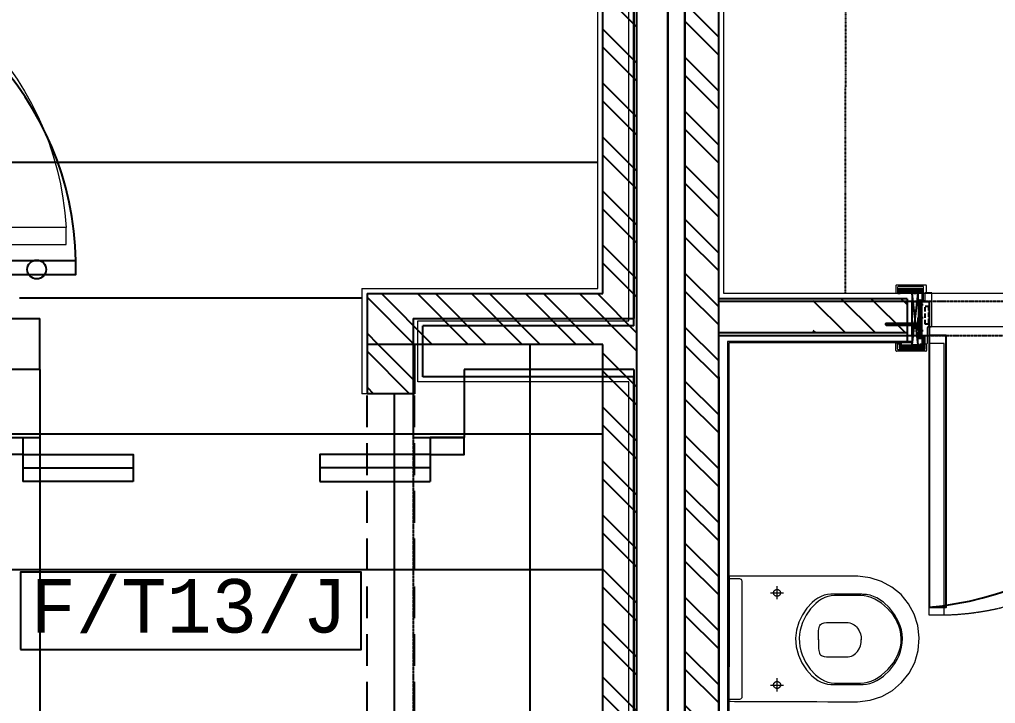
# Model space of a CAD drawing. Header units: millimetres. Extents: x 186805 to 449048, y 2167 to 51540.
# Drawn here: x 411718 to 414593, y 39048 to 41064 of the extents above; entities that cross this region are included whole.
import ezdxf
from ezdxf.enums import TextEntityAlignment as Align

# ---------------------------------------------------------------- set-up
doc = ezdxf.new("R2010")
doc.units = ezdxf.units.MM
for name, pattern in [('BC$0$HIDDEN2', [0.1875, 0.125, -0.0625]), ('BD$0$HIDDEN', [0.375, 0.25, -0.125]), ('DASHDOT2', [0.5, 0.25, -0.125, 0, -0.125]), ('HIDDEN', [0.375, 0.25, -0.125]), ('HIDDEN2', [0.1875, 0.125, -0.0625])]:
    doc.linetypes.add(name, pattern=pattern)
doc.layers.get('0').update_dxf_attribs({"linetype": 'CONTINUOUS'})
for name, color, linetype, lineweight in [('0-60x60-C', 3, 'CONTINUOUS', 13), ('0-AKL-P1 TILES', 8, 'CONTINUOUS', 13), ('0-akl-plasterline', 9, 'CONTINUOUS', 13), ('ARCHITRAVE', 2, 'CONTINUOUS', 13), ('BD$0$0-sanitary', 1, 'CONTINUOUS', 20), ('BD$0$0-tiles', 9, 'CONTINUOUS', 5), ('BD$0$a-door', 8, 'CONTINUOUS', 9), ('BD$0$a-wall', 8, 'CONTINUOUS', 30), ('Cabinet', 2, 'CONTINUOUS', 5), ('Countertop', 3, 'CONTINUOUS', 13), ('LINE .05 P.05', 11, 'CONTINUOUS', 5)]:
    doc.layers.add(name, color=color, linetype=linetype, lineweight=lineweight)
for name, color, linetype in [('0-AKL-P1TILES', 8, 'CONTINUOUS'), ('0-AKL-P2TILES', 8, 'CONTINUOUS'), ('3117.NEW ID XR$0$A-HATCH', 8, 'CONTINUOUS'), ('A-ABOVE DOOR', 1, 'HIDDEN2'), ('a-door', 4, 'CONTINUOUS'), ('A-EQPM_ABOVE', 1, 'DASHDOT2'), ('A-ROOM_ID', 3, 'CONTINUOUS'), ('A-ROOM_NBR', 40, 'CONTINUOUS'), ('a-wall', 140, 'CONTINUOUS'), ('BC-A-ABOV', 8, 'BC$0$HIDDEN2'), ('BC-A-HATCH', 8, 'CONTINUOUS'), ('BC-A-wall', 6, 'CONTINUOUS'), ('BC-dim', 1, 'CONTINUOUS'), ('HATCH', 8, 'CONTINUOUS'), ('STEEL', 8, 'CONTINUOUS'), ('TC-FLOORING', 41, 'CONTINUOUS')]:
    doc.layers.add(name, color=color, linetype=linetype)
doc.styles.add('style1', font='monos.ttf')
pattern_1 = [(315, (-189031.6259813714, 11508.81792728175), (-79.54951288348659, -79.5495128834866), []), (315, (-188978.5929728714, 11508.81792728175), (-79.54951288348659, -79.5495128834866), [])]

# ---------------------------------------------------------------- blocks, each defined once
blk = doc.blocks.new('A$C7C4A1575')
at = {"layer": 'A-ABOVE DOOR', "color": 8}
for p, q in [((37245.10926539707, 11499.99823794325), (37245.10926539707, 13449.99823794313)), ((36145.10926539521, 11699.99823794318), (36145.10926539521, 13249.99823794315)), ((37245.10926539754, 11699.99823794319), (37245.10926539707, 13249.99823794313)), ((34675.10926539917, 11399.99823794348), (33745.10926539917, 11399.99823794337)), ((33745.10926539917, 11299.99823794104), (34675.10926539894, 11299.99823794092))]:
    blk.add_line(p, q, dxfattribs=at)
at = {"layer": 'a-door', "color": 8}
for p, q in [((34625.1092653987, 11299.99823794307), (34625.10926539894, 12199.99823794401)), ((34675.10926539917, 11299.99823794296), (34625.1092653987, 11299.99823794307))]:
    blk.add_line(p, q, dxfattribs=at)
at = {"layer": 'a-door', "color": 8, "lineweight": -3}
for p, q in [((36420.11163929617, 11829.99823794328), (36095.11163929617, 11829.99823794299)), ((36970.56439253013, 11829.99823794318), (37295.56439252966, 11829.99823794306))]:
    blk.add_line(p, q, dxfattribs=at)
at = {"layer": 'a-door', "color": 8}
for points in [[(34625.10926539894, 12199.99823794401), (34575.1092653987, 12199.99823794331), (34575.10926539894, 11399.99823794383), (34625.10926539894, 11399.99823794389)], [(34675.1092653994, 11399.99823794319), (34625.10926539894, 11399.99823794389)]]:
    blk.add_lwpolyline(points, dxfattribs=at)
at = {"layer": 'a-door', "color": 8, "lineweight": -3}
for points in [[(36095.11163929617, 11749.9982379431), (35995.10926539521, 11749.99823794322), (35995.10926539498, 11699.99823794316), (36095.11163929594, 11699.9982379431), (36095.11163929617, 11829.99823794299)], [(36095.11163929617, 11749.9982379431), (36420.11163929617, 11749.99823794339), (36420.11163929617, 11829.99823794328)], [(37295.56439253013, 11749.99823794294), (36970.5643925299, 11749.99823794323), (36970.56439253013, 11829.99823794318)], [(37295.56439253013, 11749.99823794294), (37395.5643925299, 11749.998237943), (37395.56439252966, 11699.99823794318), (37295.5643925299, 11699.998237943), (37295.56439252966, 11829.99823794306)], [(36095.11163929641, 11789.99823794322), (36420.11163929617, 11789.99823794339)], [(37295.56439252966, 11789.99823794306), (36970.5643925299, 11789.99823794323)], [(37995.10926539614, 11219.99823794313), (37139.53143295856, 11219.99823794319), (37139.53143295856, 11179.99823794325), (37995.10926539614, 11179.99823794313), (37995.10926539614, 11269.99823794313)]]:
    blk.add_lwpolyline(points, dxfattribs=at)
at = {"layer": 'a-door', "color": 8}
blk.add_arc((34701.23014231748, 11290.46032814475), 912.7176985627548, 94.78403882477518, 173.1071521719463, dxfattribs=at)
at = {"layer": 'a-door', "color": 8, "lineweight": -3}
blk.add_arc((38048.99649905996, 11195.94153131019), 909.6048015825336, 181.0043155001917, 266.6036679502933, dxfattribs=at)
at = {"layer": 'a-wall', "color": 8}
for p, q in [((35345.10926539777, 9744.511248975148), (35345.10926539777, 14199.99823794185)), ((35395.10926539731, 9723.800570856052), (35395.10926539731, 14199.99823794179)), ((35495.10926539521, 11499.99823794185), (35495.10926539544, 13449.99823794208)), ((35995.10926539544, 11499.99823794274), (35995.10926539544, 11699.99823794318)), ((36145.10926539521, 11699.99823794318), (35995.10926539544, 11699.99823794318)), ((36145.10926539521, 11349.99823794325), (36145.10926539521, 11699.99823794318)), ((37245.10926539754, 11499.99823794313), (37245.10926539754, 11699.99823794319)), ((37395.56439253013, 11699.99823794318), (37245.10926539754, 11699.99823794319)), ((35495.10926539544, 11499.99823794179), (35995.10926539568, 11499.99823794273)), ((37245.10926539707, 11499.99823794325), (37245.10926539731, 11349.99823794313)), ((37245.10926539707, 11499.99823794325), (37995.10926539707, 11499.99823794337)), ((35495.10926539754, 9682.37921461914), (35495.10926539731, 11349.99823794342)), ((36145.10926539521, 11349.99823794325), (35495.10926539777, 11349.99823794325)), ((37995.10926539731, 11349.99823794313), (37245.10926539731, 11349.99823794313))]:
    blk.add_line(p, q, dxfattribs=at)
blk.add_lwpolyline([(35245.10926539731, 14199.99823794319), (35245.10926539731, 11399.99823794337), (34675.10926539917, 11399.99823794313), (34675.10926539917, 11299.99823794337), (35245.10926539754, 11299.99823794325), (35245.10926539707, 9785.932605211827)], dxfattribs=at)
blk = doc.blocks.new('A$C32DD6ECA')
at = {"layer": '0-60x60-C', "color": 16, "xscale": 0.0418312498368323, "yscale": 0.0418312498368323, "zscale": 0.0418312498368323, "rotation": 180}
blk.add_blockref('A$C7C4A1575', (4397.082428284921, 2202.635936537234), dxfattribs=at)
blk = doc.blocks.new('A$C5C977968')
at = {"lineweight": 0}
h = blk.add_hatch(dxfattribs=at)
h.set_pattern_fill('LINE', color=256, scale=25, angle=90, style=0)
h.set_pattern_definition([(270, (-2.320338187797461, -28108.41603056617), (-3.125, -6e-16), [])])
h.paths.add_polyline_path([(1431.464330483403, 10704.24457529848), (1431.464330483403, 10700.24457529848), (1382.344360561285, 10700.24457529848), (1382.344360561285, 10704.24457529848)])
h = blk.add_hatch(dxfattribs=at)
h.set_pattern_fill('LINE', color=256, scale=25, angle=90, style=0)
h.set_pattern_definition([(270, (22.58718487859005, -28108.41603056617), (-3.125, -6e-16), [])])
h.paths.add_polyline_path([(1456.37185354979, 10704.24457529848), (1456.37185354979, 10700.24457529848), (1407.251883627672, 10700.24457529848), (1407.251883627672, 10704.24457529848)])
at = {"layer": 'STEEL'}
h = blk.add_hatch(dxfattribs=at)
h.set_pattern_fill('ANSI37', color=256, scale=20, style=0)
h.set_pattern_definition([(315.0000000008338, (798.6972608742653, 10821.50802539174), (-1.767766952940645, -1.767766952992093), []), (225.0000000008338, (798.6972608742653, 10821.50802539174), (-1.767766952992093, 1.767766952940645), [])])
edge = h.paths.add_edge_path()
edge.add_ellipse((1477.267608828959, 10683.78329475875), major_axis=(1.767766952997325, 1.767766952997325), ratio=0.9999999999649771, start_angle=135.0000000008338, end_angle=315.0000000008338, ccw=False)
edge.add_ellipse((1477.267608828959, 10683.78329475875), major_axis=(1.767766952995862, 1.767766952995862), ratio=0.999999999966632, start_angle=135.0000000008338, end_angle=315.0000000008337)
edge = h.paths.add_edge_path()
edge.add_ellipse((1477.267608828377, 10720.62485499225), major_axis=(1.767766952997325, 1.767766952997325), ratio=0.9999999999649771, start_angle=-44.99999999916628, end_angle=135.0000000008338, ccw=False)
edge.add_line((1479.767608828959, 10683.78329475879), (1479.767608828377, 10720.62485499229))
edge.add_line((1474.767608828959, 10683.78329475872), (1474.767608828377, 10720.62485499222))
at = {"lineweight": 0}
for p, q in [((1421.767799183086, 10794.70412064446), (1421.767799183086, 10807.70412064446)), ((1424.767799183086, 10797.70412064446), (1424.767799183086, 10807.7041206444)), ((1427.767799183086, 10797.70412064446), (1427.767799183086, 10807.7041206444)), ((1430.767799183086, 10797.70412064443), (1430.767799183086, 10807.70412064446)), ((1433.767799183086, 10797.70412064443), (1433.767799183086, 10807.70412064446)), ((1436.767799183086, 10797.70412064443), (1436.767799183086, 10807.70412064443)), ((1439.767799183086, 10797.70412064446), (1439.767799183086, 10807.70412064446)), ((1442.767799183086, 10797.70412064443), (1442.767799183086, 10807.70412064446)), ((1445.767799183086, 10797.70412064443), (1445.767799183086, 10807.70412064443)), ((1448.767799183086, 10797.70412064443), (1448.767799183086, 10807.70412064443)), ((1451.767799183144, 10797.70412064446), (1451.767799183086, 10807.70412064443)), ((1454.767799183086, 10797.70412064446), (1454.767799183086, 10807.70412064443)), ((1457.767799183086, 10797.70412064443), (1457.767799183086, 10807.70412064446)), ((1460.767799183086, 10797.70412064443), (1460.767799183086, 10807.70412064446)), ((1463.767799183086, 10797.70412064443), (1463.767799183086, 10807.7041206444)), ((1466.767799183086, 10797.70412064443), (1466.767799183086, 10807.70412064443)), ((1469.767799183086, 10797.70412064446), (1469.767799183086, 10807.70412064443)), ((1472.767799183086, 10797.70412064446), (1472.767799183086, 10807.70412064446)), ((1475.767799183144, 10797.70412064446), (1475.767799183086, 10807.70412064443)), ((1478.767799183086, 10797.70412064446), (1478.767799183086, 10807.70412064443)), ((1481.767799183086, 10794.70412064446), (1481.767799183086, 10807.70412064446)), ((1378.440904733667, 10702.24457529848), (1384.401205984585, 10704.24457529848)), ((1378.440904733667, 10702.24457529848), (1384.401205984585, 10700.24457529848)), ((1384.401205984585, 10704.24457529848), (1477.027642792615, 10704.24457529848)), ((1384.401205984585, 10700.24457529848), (1477.027642792615, 10700.24457529848)), ((1456.37185354979, 10700.24457529848), (1456.37185354979, 10704.24457529848)), ((1467.804422194197, 10700.24457529848), (1467.804422194197, 10704.24457529848)), ((1421.767799183028, 10644.57890906626), (1421.767799183086, 10631.57890906626)), ((1424.767799183028, 10641.57890906627), (1424.767799183086, 10631.57890906627)), ((1427.767799183028, 10641.5789090663), (1427.767799183086, 10631.57890906632)), ((1430.767799183028, 10641.57890906633), (1430.767799183086, 10631.57890906633)), ((1433.767799183028, 10641.57890906635), (1433.767799183086, 10631.57890906635)), ((1436.767799183028, 10641.57890906638), (1436.767799183086, 10631.57890906638)), ((1439.767799183028, 10641.5789090664), (1439.767799183086, 10631.5789090664)), ((1442.767799183028, 10641.57890906642), (1442.767799183086, 10631.57890906642)), ((1445.767799183028, 10641.57890906646), (1445.767799183086, 10631.57890906646)), ((1448.767799183028, 10641.57890906648), (1448.767799183086, 10631.57890906648)), ((1451.767799183028, 10641.57890906649), (1451.767799183086, 10631.57890906649)), ((1454.767799183028, 10641.57890906652), (1454.767799183086, 10631.57890906652)), ((1457.767799183028, 10641.57890906655), (1457.767799183086, 10631.57890906655)), ((1460.767799183028, 10641.57890906658), (1460.767799183086, 10631.57890906659)), ((1463.767799183028, 10641.57890906659), (1463.767799183086, 10631.57890906661)), ((1466.767799183028, 10641.57890906662), (1466.767799183086, 10631.57890906662)), ((1469.767799183028, 10641.57890906664), (1469.767799183086, 10631.57890906667)), ((1472.767799183028, 10641.57890906667), (1472.767799183086, 10631.57890906668)), ((1475.767799183028, 10641.5789090667), (1475.767799183086, 10631.5789090667)), ((1478.767799183086, 10641.57890906672), (1478.767799183086, 10631.57890906672)), ((1481.76779918297, 10644.57890906675), (1481.767799183086, 10631.57890906675))]:
    blk.add_line(p, q, dxfattribs=at)
for p, q in [((1380.216663898609, 10706.16847211646), (1378.216663898609, 10704.16847211646)), ((1378.216663898609, 10700.16847211646), (1378.216663898609, 10704.16847211646)), ((1378.216663898609, 10700.16847211646), (1380.216663898609, 10698.16847211646)), ((1380.216663898609, 10706.16847211646), (1474.76779918297, 10706.16847211646)), ((1380.216663898609, 10698.16847211646), (1474.76779918297, 10698.16847211646)), ((1474.76779918297, 10696.66847211646), (1474.76779918297, 10707.66847211646)), ((1475.76779918297, 10708.66847211646), (1477.027642792615, 10708.66847211646)), ((1477.027642792615, 10708.66847211646), (1477.027642792615, 10695.66847211646)), ((1477.027642792615, 10698.66847211646), (1477.027642792615, 10705.66847211646)), ((1478.027642792615, 10706.66847211646), (1479.28748640226, 10706.66847211646)), ((1478.027642792615, 10697.66847211646), (1479.28748640226, 10697.66847211646)), ((1479.28748640226, 10706.66847211646), (1479.28748640226, 10697.66847211646)), ((1475.76779918297, 10695.66847211646), (1477.027642792615, 10695.66847211646))]:
    blk.add_line(p, q)
for centre, start, end in [((1475.76779918297, 10707.66847211646), 90, 180), ((1475.76779918297, 10696.66847211646), 180, 270), ((1478.027642792615, 10705.66847211646), 90, 180), ((1478.027642792615, 10698.66847211646), 180, 270)]:
    blk.add_arc(centre, 1, start, end)
at = {"layer": '0-akl-plasterline'}
for p, q in [((621.7677991832024, 10712.20169836216), (621.7677991833189, 12371.03392512264)), ((901.7677991832024, 10792.20407487402), (901.7677991832606, 12255.0541276575)), ((1456.767799183144, 10792.2040748755), (901.7677991832024, 10792.20407487402)), ((1456.767799183144, 10792.2040748755), (1456.767799183203, 10647.20407487406)), ((4.46336343884e-05, 10532.20169836257), (4.46336343884e-05, 10712.20169836217)), ((4.46336343884e-05, 10712.20169836217), (621.7677991832024, 10712.20169836216)), ((621.767799183086, 10532.20169836258), (4.46336343884e-05, 10532.20169836257)), ((621.767799183086, 8612.201698362041), (621.767799183086, 10532.20169836258))]:
    blk.add_line(p, q, dxfattribs=at)
at = {"layer": '3117.NEW ID XR$0$A-HATCH'}
for p, q in [((1164.267799183203, 10772.10850796328), (1259.172232272395, 10677.20407487407)), ((1247.560579920071, 10777.20407487471), (1347.560579920712, 10677.20407487406)), ((1335.948927568388, 10777.20407487471), (1435.948927569029, 10677.20407487406)), ((1424.337275216705, 10777.20407487471), (1441.767799183144, 10759.77355090829)), ((1164.267799183203, 10683.72016031493), (1170.783884624078, 10677.20407487407))]:
    blk.add_line(p, q, dxfattribs=at)
at = {"layer": 'A-EQPM_ABOVE'}
blk.add_line((1259.772893087997, 10792.20407487497), (1261.767799183319, 12101.93175448245), dxfattribs=at)
at = {"layer": 'a-wall'}
for p, q in [((636.7677991832024, 10697.20169836216), (636.7677991832024, 12364.82072168705)), ((636.7677991832024, 10697.20169836216), (636.7677991832024, 12364.82072168705)), ((736.7677991832024, 7847.201698361256), (736.7677991832024, 12323.39936544985)), ((786.767799183086, 7847.478935210849), (786.7677991833189, 12302.68868733104)), ((786.767799183086, 7847.478935210849), (786.7677991833189, 12302.68868733104)), ((886.7677991832024, 10777.20407487406), (886.7677991833189, 12261.26733109375)), ((1441.767799183144, 10777.20407487544), (886.7677991832024, 10777.20407487397)), ((1441.767799183144, 10777.20407487544), (1441.767799183144, 10651.20407487427)), ((15.00004463363439, 10547.20169836257), (15.00004463363439, 10697.20169836217)), ((636.7677991832024, 10697.20169836216), (15.00004463363439, 10697.20169836217)), ((886.7677991829696, 7847.201698362449), (886.7677991832024, 10677.20407487397)), ((886.7677991832024, 10677.20407487397), (1441.767799183319, 10677.20407487414)), ((887.37535598065, 10677.20407487385), (1441.767799183144, 10677.20407487405)), ((636.7677991832024, 10547.20169836257), (15.00004463363439, 10547.20169836257)), ((636.767799183086, 8597.201698362041), (636.7677991832024, 10547.20169836257))]:
    blk.add_line(p, q, dxfattribs=at)
at = {"layer": 'ARCHITRAVE'}
for p, q in [((1489.767799183086, 10812.70412064446), (1415.767799183086, 10812.70412064443)), ((1489.767799183144, 10794.70412064443), (1489.767799183086, 10812.70412064446)), ((1413.767799183086, 10810.70412064443), (1413.767799183144, 10794.70412064443)), ((1413.767799183144, 10794.70412064443), (1423.767799183086, 10794.70412064446)), ((1418.767799183086, 10794.70412064446), (1418.767799183086, 10807.70412064446)), ((1418.767799183086, 10807.70412064446), (1484.767799183086, 10807.70412064446)), ((1423.767799183086, 10794.70412064446), (1423.767799183086, 10797.70412064443)), ((1423.767799183086, 10797.70412064443), (1479.767799183086, 10797.70412064443)), ((2377.767799182504, 10792.20407490382), (1456.767799183144, 10792.20407490702)), ((1479.767799183086, 10797.70412064443), (1479.767799183086, 10794.70412064446)), ((1479.767799183086, 10794.70412064446), (1489.767799183144, 10794.70412064443)), ((1484.767799183086, 10807.70412064446), (1484.767799183086, 10794.70412064446)), ((1484.767799183086, 10794.70412064446), (1484.767799183086, 10807.70412064443)), ((1489.767799183144, 10794.70412064453), (1484.767799183144, 10794.7041206445)), ((1484.767799183144, 10794.7041206445), (1484.767799183435, 10761.70409493933)), ((1489.767799183319, 10770.70412064453), (1489.767799183144, 10794.70412064453)), ((1512.767799183144, 10794.70412064473), (1493.767799183144, 10794.70412064457)), ((1493.767799183144, 10794.70412064457), (1493.767799183319, 10770.70412064456)), ((1514.767799183959, 10696.70404104374), (1514.767799183144, 10792.70412064475)), ((1474.767799183086, 10774.20407487547), (1484.767799183086, 10774.20407487544)), ((1484.767799182853, 10660.09501443588), (1484.767799183086, 10774.20407487544)), ((1484.767799183435, 10761.7041206445), (1487.267799183435, 10761.70412064451)), ((1487.267799183435, 10756.70412064453), (1484.767799183435, 10756.7041206445)), ((1484.767799183435, 10756.7041206445), (1484.767799183726, 10723.70412064449)), ((1487.267799183435, 10761.70412064451), (1487.267799183435, 10756.70412064453)), ((1493.767799183319, 10770.70412064456), (1489.767799183319, 10770.70412064453)), ((1484.767799183726, 10723.70412064449), (1487.267799183726, 10723.70412064451)), ((1487.267799183785, 10718.70412064453), (1484.767799183785, 10718.7041206445)), ((1484.767799183785, 10718.7041206445), (1484.767799184017, 10685.70412064449)), ((1487.267799183726, 10723.70412064451), (1487.267799183785, 10718.70412064453)), ((1505.555978774384, 10695.70407487564), (1505.555978774384, 10697.70407487564)), ((1507.655978774361, 10697.70407487564), (1505.555978774384, 10697.70407487564)), ((1507.655978774361, 10696.70407487567), (1507.655978774361, 10697.70407487564)), ((1507.655978774361, 10694.70407487564), (1507.655978774361, 10696.70407487567)), ((1484.767799184017, 10685.70412064449), (1487.267799184017, 10685.70412064451)), ((1487.267799184076, 10680.7041206445), (1484.767799184134, 10680.7041206445)), ((1484.767799184134, 10680.7041206445), (1484.76779918425, 10660.09501443592)), ((1487.267799184017, 10685.70412064451), (1487.267799184076, 10680.7041206445)), ((1501.767799182737, 10646.50858313778), (1501.767799189256, 10692.7042155833)), ((1503.76779918425, 10694.70407487561), (1505.555978774384, 10694.70407487561)), ((1505.555978774384, 10694.70407487561), (1505.555978774384, 10695.70407487564)), ((1507.655978774361, 10694.70407487564), (1512.76779918425, 10694.7040748757)), ((2324.323709386168, 10694.70407486851), (1510.211888979364, 10694.70407487567)), ((1413.767799183144, 10628.57890906619), (1413.767799183028, 10644.57890906617)), ((1413.767799183028, 10644.57890906617), (1423.767799183028, 10644.57890906626)), ((1418.767799183028, 10644.57890906623), (1418.767799183086, 10631.57890906622)), ((1423.767799183028, 10644.57890906626), (1423.767799183028, 10641.57890906626)), ((1423.767799183028, 10641.57890906626), (1479.767799183028, 10641.57890906672)), ((1474.767799182912, 10659.80281614077), (1484.76779918262, 10660.09501443587)), ((1479.767799183028, 10641.57890906672), (1479.767799183028, 10644.57890906672)), ((1479.767799183028, 10644.57890906672), (1489.767799183028, 10644.57890906681)), ((1484.76779918262, 10664.57895483582), (1484.76779918262, 10660.09501443587)), ((1484.76779918425, 10660.09501443592), (1484.767799183028, 10644.57890906678)), ((1484.767799184367, 10647.7041206445), (1487.267799184367, 10647.70412064453)), ((1484.767799183144, 10631.57890906678), (1484.767799183028, 10644.57890906678)), ((1484.767799183028, 10644.57890906678), (1484.767799183086, 10631.57890906678)), ((1487.267799184425, 10642.7041206445), (1484.767799184425, 10642.7041206445)), ((1487.267799184367, 10647.70412064453), (1487.267799184425, 10642.7041206445)), ((1489.767799182853, 10666.57890906683), (1493.767799182853, 10666.57890906686)), ((1489.767799183203, 10626.57890906683), (1489.767799182853, 10666.57890906683)), ((1489.767799182853, 10631.57890906683), (1489.76779918262, 10655.57910906684)), ((1489.767799183028, 10644.57890906681), (1489.767799183203, 10626.57890906681)), ((1493.767799182853, 10666.57890906686), (1493.767799183144, 10628.57890906686)), ((1493.76779918262, 10655.57910906687), (1493.767799182853, 10631.57890906686)), ((1493.767799182853, 10644.50860519132), (1499.767799182853, 10644.50860519138)), ((1489.767799183203, 10626.57890906681), (1415.767799183144, 10626.5789090662)), ((1418.767799183086, 10631.57890906622), (1484.767799183144, 10631.57890906678)), ((1484.767799182853, 10631.57890906678), (1489.767799182853, 10631.57890906683)), ((1489.767799184483, 10633.70427487552), (1493.767799184483, 10633.70427487555)), ((1491.767799183144, 10626.57890906681), (1489.767799183203, 10626.57890906683))]:
    blk.add_line(p, q, dxfattribs=at)
for centre, start, end in [((1415.767799183086, 10810.70412064446), 90, 180), ((1512.767799183144, 10792.70412064473), 8.337633e-10, 90), ((1512.76779918425, 10696.7040748757), 270, 8.337633e-10), ((1503.76779918425, 10692.70407487561), 90, 180.0000000008338), ((1499.767799182853, 10646.50860519137), 270, 8.337633e-10), ((1415.767799183144, 10628.5789090662), 180.0000000008338, 270), ((1491.767799183144, 10628.57890906683), 270, 8.337633e-10)]:
    blk.add_arc(centre, 2, start, end, dxfattribs=at)
at = {"layer": 'BD$0$0-sanitary', "linetype": 'Continuous'}
for points in [[(1477.610741182871, 9777.638948703447), (1473.406133688986, 9814.102966467197), (1462.576306569274, 9847.977219103028), (1445.793342740333, 9878.58895886084), (1423.729325119057, 9905.265437990558), (1397.056336621987, 9927.333908742003), (1366.446460165957, 9944.121623365209), (1332.571778667683, 9954.95583410999), (1296.104375043884, 9959.163793226282), (1295.01899318368, 9959.163793226311), (1291.855220527446, 9959.163793226355), (1279.846740372363, 9959.16379322653), (1261.187409669801, 9959.163793226828), (1236.985703510989, 9959.163793227199), (1208.350096987211, 9959.163793227664), (1176.389065189753, 9959.16379322816), (1106.924626138585, 9959.163793229258), (1037.460187087418, 9959.163793230357), (1005.499155289959, 9959.163793230902), (976.8635487661813, 9959.163793231353), (952.6618426074274, 9959.163793231737), (934.002511904866, 9959.163793232008), (921.9940317497822, 9959.163793232183), (918.8302590934909, 9959.163793232256), (917.7448772333446, 9959.163793232263), (917.7418710361235, 9958.107271159322), (917.7331082911114, 9955.027621712621), (917.6998482369818, 9943.338441330961), (917.6481672298396, 9925.175253353256), (917.5811354283942, 9901.617059045551), (917.5018229917623, 9873.74285967386), (917.4133000784786, 9842.631656504193), (917.2209034577245, 9775.014243834834), (917.0285068370285, 9707.396831165446), (916.9399839237449, 9676.285627995749), (916.8606714870548, 9648.411428624053), (916.7936396856676, 9624.85323431639), (916.7419586785254, 9606.690046338714), (916.7086986243958, 9595.000865957052), (916.6999358793255, 9591.921216510324), (916.6969296822208, 9590.864694437347), (917.7843319518724, 9590.860838272725), (920.9539938871167, 9590.849597962988), (932.9848275096738, 9590.80693401362), (951.6788920617546, 9590.740640799973), (975.9256490551052, 9590.654656532846), (1004.614560001413, 9590.552919422786), (1036.635086412367, 9590.439367680709), (1106.228831675719, 9590.192573142813), (1175.822576938954, 9589.945778605004), (1207.843103349966, 9589.832226862825), (1236.532014296157, 9589.730489752823), (1260.778771289508, 9589.644505485667), (1279.472835841531, 9589.57821227202), (1291.503669464204, 9589.535548322681), (1294.673331399448, 9589.524308012944), (1295.760733669158, 9589.520451848279), (1332.945790675643, 9593.890038134065), (1367.479027411726, 9605.259405645147), (1398.621524574293, 9622.863696029024), (1425.634362860641, 9645.938050933211), (1447.778622967599, 9673.717612005283), (1464.315385592287, 9705.437520892629), (1474.505731431651, 9740.332919242872), (1477.610741182871, 9777.638948703447), (1477.610741182871, 9777.638948703447)], [(955.4811690115603, 9764.508809901025), (955.4816513346741, 9765.027628514305), (955.483057255391, 9766.53992957862), (955.485325200425, 9768.979480930466), (955.4883935966063, 9772.280050406443), (955.4922008708818, 9776.375405843297), (955.4966854499653, 9781.199315077509), (955.5074402300525, 9792.767866284463), (955.5201653515105, 9806.455846720179), (955.5343682289822, 9821.7333990775), (955.565236910712, 9854.937790328047), (955.5961055924417, 9888.142181578543), (955.6103084699134, 9903.419733935865), (955.6230335913715, 9917.107714371552), (955.6337883714586, 9928.67626557855), (955.6382729505422, 9933.500174812745), (955.6420802247594, 9937.5955302496), (955.6451486210572, 9940.896099725607), (955.6474165660329, 9943.335651077483), (955.6488224866916, 9944.84795214174), (955.6493048098637, 9945.366770755034), (955.0833807013696, 9947.12739691454), (953.5586139626685, 9949.337336903438), (951.3380822032923, 9951.22798186526), (948.684863033006, 9952.03072294336), (946.7463755912031, 9952.032525071038), (943.8859305305523, 9952.035184302702), (936.186126606015, 9952.042342476278), (918.3795769209974, 9952.05889645285)], [(1068.643691761245, 9910.378739867483), (1068.590079596906, 9909.336866388236), (1068.434622937348, 9908.32512755649), (1068.182448522013, 9907.348648907398), (1067.838683090231, 9906.41255597597), (1067.408453381446, 9905.521974297233), (1066.896886134928, 9904.68202940625), (1066.30910809018, 9903.897846838045), (1065.650245986355, 9903.174552127624), (1064.925426562899, 9902.51727081011), (1064.139776559197, 9901.931128420527), (1063.298422714754, 9901.42125049387), (1062.406491768663, 9900.992762565247), (1061.469110460545, 9900.650790169617), (1060.491405529552, 9900.400458842065), (1059.478503715072, 9900.2468941177), (1058.435531756666, 9900.19522153146), (1057.392719580559, 9900.248833180682), (1056.380279987759, 9900.404280777097), (1055.403314030205, 9900.656429277362), (1054.466922759311, 9901.000143638033), (1053.576207226957, 9901.430288815733), (1052.736268484674, 9901.941729767153), (1051.952207584167, 9902.529331448895), (1051.229125576967, 9903.187958817514), (1050.572123514838, 9903.91247682969), (1049.986302449484, 9904.697750442094), (1049.476763432554, 9905.538644611232), (1049.048607515579, 9906.430024293899), (1048.706935750321, 9907.366754446528), (1048.456849188486, 9908.343700025856), (1048.303448881605, 9909.35572598852), (1048.251835881383, 9910.397697291068), (1048.305387885193, 9911.441446284582), (1048.460670896457, 9912.454581315855), (1048.71257437038, 9913.43202629064), (1049.055987762695, 9914.368705114888), (1049.485800528782, 9915.259541694526), (1049.996902124083, 9916.099459935343), (1050.584182004153, 9916.883383743327), (1051.242529624549, 9917.606237024323), (1051.966834440711, 9918.26294368421), (1052.75198590802, 9918.848427628807), (1053.59287348215, 9919.35761276412), (1054.484386618424, 9919.78542299592), (1055.421414772456, 9920.12678223016), (1056.398847399745, 9920.376614372675), (1057.411573955556, 9920.52984332946), (1058.454483895679, 9920.581393006272), (1059.497358090186, 9920.527904266455), (1060.509972941363, 9920.372792437665), (1061.487211202737, 9920.121143122415), (1062.423955627775, 9919.778041923157), (1063.315088969888, 9919.34857444225), (1064.155493982602, 9918.837826282208), (1064.940053419501, 9918.250883045424), (1065.663650033879, 9917.592830334448), (1066.321166579437, 9916.868753751638), (1066.907485809468, 9916.083738899499), (1067.417490477674, 9915.242871380484), (1067.846063337347, 9914.351236797025), (1068.188087142131, 9913.41392075151), (1068.438444645319, 9912.436008846453), (1068.592018600495, 9911.422586684326), (1068.643691761245, 9910.378739867483)], [(1058.539138816646, 9891.389457344776), (1058.575035608257, 9930.00241537681)], [(1038.853171017719, 9910.294641425156), (1077.466129049775, 9910.258744633546)], [(1216.624230316957, 9640.800220507073), (1217.695394485898, 9640.799224692244), (1220.72259757208, 9640.796410432895), (1225.426405444509, 9640.792037506835), (1231.527383972018, 9640.78636569187), (1246.803116468596, 9640.772164506163), (1264.314322013292, 9640.755885098224), (1281.825527557987, 9640.739605690294), (1297.101260054507, 9640.725404504665), (1303.202238582075, 9640.719732689635), (1307.906046454446, 9640.715359763575), (1310.933249540627, 9640.712545504226), (1312.004413709627, 9640.711549689382), (1322.100088105421, 9641.46113662122), (1332.33626133512, 9643.667364809597), (1342.601289372717, 9647.238578526347), (1352.783528192667, 9652.083122043383), (1362.771333769313, 9658.109339632538), (1372.45306207682, 9665.22557556587), (1390.451710781781, 9682.361479552346), (1405.886322101869, 9702.757588178181), (1412.363003678387, 9713.94907991057), (1417.86374383152, 9725.68065561854), (1422.276898535667, 9737.860659574011), (1425.490823765053, 9750.397436048734), (1427.393875493959, 9763.199329314819), (1427.874409696728, 9776.174683644022), (1426.940695222933, 9788.808285633699), (1424.724680153944, 9801.224654098012), (1421.321350603481, 9813.3413820075), (1416.825692685496, 9825.076062332708), (1404.937336202304, 9847.06965211231), (1389.819499615405, 9866.546167201166), (1372.232071835548, 9882.846351363456), (1352.934941773827, 9895.310948363542), (1342.88270367193, 9899.898884104077), (1332.687998341106, 9903.280701965661), (1322.445811895304, 9905.373994918838), (1312.251130448247, 9906.096355934038), (1311.179966279364, 9906.097351748904), (1308.152763193124, 9906.100166008255), (1303.448955320695, 9906.10453893429), (1297.347976793186, 9906.110210749292), (1282.072244296724, 9906.124411934945), (1264.561038751912, 9906.140691342865), (1247.049833207158, 9906.156970750846), (1231.774100710696, 9906.171171936485), (1225.673122183129, 9906.176843751498), (1220.969314310758, 9906.181216677563), (1217.942111224576, 9906.184030936914), (1216.870947055577, 9906.185026751737), (1207.208947251958, 9905.447072916899), (1197.646050770534, 9903.279114470279), (1188.252225773467, 9899.77702617635), (1179.097440422804, 9895.036682799451), (1170.251662880881, 9889.15395910413), (1161.784861309803, 9882.22472985478), (1146.268058729009, 9865.610253751802), (1133.106777977955, 9845.960252606097), (1122.86076435406, 9824.04172453309), (1116.089763154741, 9800.621667648447), (1113.353519677708, 9776.46708006761), (1113.71379470441, 9763.988790446027), (1115.285350244609, 9751.553179628543), (1121.720536069712, 9727.230453819422), (1131.975543561508, 9704.339821467314), (1145.366839128547, 9683.722201399183), (1161.210889179027, 9666.218512442065), (1169.839092888346, 9658.897179263578), (1178.824160121672, 9652.669673422992), (1188.080649180163, 9647.641109773693), (1197.523118364858, 9643.916603168975), (1207.066125976795, 9641.60126846235), (1216.624230316957, 9640.800220507073), (1216.624230316957, 9640.800220507073)], [(1227.369022558385, 9644.376146853712), (1228.239134035946, 9644.375337948768), (1230.698144733382, 9644.373051913251), (1234.519069047761, 9644.369499765744), (1239.474921376386, 9644.364892524827), (1251.883467664884, 9644.353356837826), (1266.107898776012, 9644.340133001439), (1280.33232988714, 9644.326909165087), (1292.740876175638, 9644.315373477997), (1297.696728504263, 9644.310766237162), (1301.5176528187, 9644.30721408964), (1303.976663516136, 9644.304928054058), (1304.846774993697, 9644.304119149216), (1314.983117675642, 9645.01474986421), (1325.334177087876, 9647.110758933864), (1335.777631191071, 9650.51046492804), (1346.191157945839, 9655.132186416588), (1356.452435312793, 9660.894241969378), (1366.439141252719, 9667.714950156187), (1385.099550693703, 9684.20559871156), (1401.193809954275, 9703.95068064145), (1407.97282816848, 9714.839430546437), (1413.743342719507, 9726.296744504674), (1418.383031568024, 9738.240941085962), (1421.769572674763, 9750.59033886013), (1423.780644000275, 9763.263256397084), (1424.293923505233, 9776.178012266668), (1423.311633666803, 9788.758504495425), (1420.975697429036, 9801.051738287802), (1417.391377490654, 9812.98544159277), (1412.663936550322, 9824.48734235933), (1406.89863730676, 9835.485168536383), (1400.200742458692, 9845.906648073054), (1384.428216743632, 9864.731479020804), (1366.188460994978, 9880.383658794344), (1346.323576802097, 9892.285010985514), (1336.044868285942, 9896.648446610103), (1325.675665754825, 9899.857359186011), (1315.321231907525, 9901.839476662346), (1305.086829442647, 9902.522526987843), (1304.216717965086, 9902.523335892743), (1301.757707267709, 9902.525621928282), (1297.936782953271, 9902.529174075831), (1292.980930624646, 9902.533781316655), (1280.572384336149, 9902.545317003727), (1266.34795322502, 9902.55854084011), (1252.123522113834, 9902.571764676468), (1239.714975825453, 9902.583300363513), (1234.75912349677, 9902.587907604386), (1230.938199182332, 9902.591459751908), (1228.479188484897, 9902.593745787453), (1227.609077007393, 9902.594554692325), (1217.947288919764, 9901.884888809494), (1208.384974416462, 9899.797980438241), (1198.9920219052, 9896.423983672168), (1189.83831979346, 9891.8530526049), (1180.993756489013, 9886.175341329921), (1172.528220399399, 9879.481003940855), (1157.013783495175, 9863.403067194668), (1143.854116341914, 9844.340475114906), (1133.608326200454, 9823.014460450133), (1126.835520331923, 9800.146255948937), (1124.926207519078, 9788.35921774355), (1124.094805997389, 9776.457094359794), (1124.443179473572, 9764.200705574774), (1125.989219316456, 9752.013730377177), (1128.650747449137, 9739.995618128669), (1132.345585794654, 9728.245818191075), (1142.506480816926, 9705.948952695355), (1155.814479767985, 9685.918728783654), (1171.612158032833, 9668.950741349938), (1180.239181715704, 9661.863709716577), (1189.242090996239, 9655.840585287864), (1198.538707797765, 9650.980817425494), (1208.046854043147, 9647.383855491178), (1217.684351655713, 9645.149148846634), (1227.369022558385, 9644.376146853712)], [(1180.538766559621, 9771.83401070239), (1180.5481791161, 9777.45539418939), (1180.570954211813, 9782.554933488049), (1180.615333430003, 9787.164760764274), (1180.689558354207, 9791.317008184094), (1180.960511654732, 9798.377292118152), (1181.449746781495, 9803.99284261778), (1182.223196402425, 9808.420717010566), (1183.346793185396, 9811.917972623996), (1184.886469798512, 9814.741666785761), (1186.908158909704, 9817.148856823325), (1189.245870260289, 9819.046352753692), (1191.904745968932, 9820.49137911496), (1197.813033984916, 9822.26956655435), (1203.887110006064, 9822.974505989807), (1209.381061080843, 9823.09728426965), (1216.305403033097, 9823.09781929353), (1224.570972403046, 9823.108516628752), (1242.333977354807, 9823.147781407031), (1250.435504915833, 9823.170040437086), (1253.985920088133, 9823.180446646911), (1257.086443853274, 9823.1898449523), (1259.649831959803, 9823.197841077315), (1261.588840156619, 9823.20404074624), (1262.816224192269, 9823.208049683153), (1263.244739815535, 9823.209473612325), (1268.487357869861, 9822.911516773835), (1273.395747362578, 9822.021064254332), (1277.969317688723, 9820.581641147415), (1282.207478243276, 9818.63677254635), (1286.109638421156, 9816.229983544647), (1289.675207617344, 9813.404799235737), (1292.903595226933, 9810.204744713032), (1295.794210644672, 9806.673345069961), (1300.55976248486, 9798.790610796437), (1303.96713829774, 9790.104797162676), (1306.011613243085, 9780.964104916042), (1306.688462480495, 9771.716734804068)], [(955.0671293588821, 9776.618193917753), (955.0666661325959, 9776.119917150536), (955.0653158772038, 9774.66749338225), (955.0631377280806, 9772.324532412982), (955.0601908204262, 9769.154644042828), (955.0565342894988, 9765.221438071778), (955.0522272706148, 9760.588524300008), (955.0418983099516, 9749.47801255437), (955.0296770206187, 9736.331987206431), (955.016036484798, 9721.659326656874), (954.9863900023047, 9689.769613554898), (954.9567435198114, 9657.879900452914), (954.9431029839907, 9643.207239903306), (954.9308816946577, 9630.061214555397), (954.9205527339946, 9618.950702809758), (954.9162457151688, 9614.317789037988), (954.9125891842414, 9610.384583066989), (954.9096422764705, 9607.214694696784), (954.9074641273473, 9604.87173372753), (954.9061138720135, 9603.419309959238), (954.9056506457273, 9602.921033192004), (954.3364510802785, 9601.15836172043), (952.8075765087269, 9598.94964568015), (950.583532719058, 9597.062518989515), (947.9288254990242, 9596.26461556687), (945.9955702937441, 9596.2664128303), (943.1515324931825, 9596.269056808836), (935.523106609995, 9596.276148625402), (918.0488362410106, 9596.292393696283)], [(1180.539999139612, 9773.159855127298), (1180.538958851015, 9767.537468429204), (1180.552251584246, 9762.437153003115), (1180.588059141126, 9757.826735677794), (1180.654563323129, 9753.674043281826), (1180.91238876927, 9746.613140592584), (1181.391182335501, 9740.99705956458), (1182.156398434891, 9736.56841482703), (1183.273491480271, 9733.069821009107), (1184.807915884536, 9730.243892740036), (1186.825126060692, 9727.83324464893), (1189.159306578455, 9725.932743802785), (1191.815491028829, 9724.482875172675), (1197.720460570883, 9722.691493062172), (1203.793212373275, 9721.972015320716), (1209.286924122251, 9721.83735895162), (1216.211253331043, 9721.824186269478), (1224.476789104578, 9721.798745106957), (1242.239692108648, 9721.72834823696), (1250.341165220307, 9721.692037977526), (1253.891555340204, 9721.67549608351), (1256.992056659365, 9721.66075013391), (1259.555425795668, 9721.64834046927), (1261.494419366354, 9721.638807430121), (1262.721793989244, 9721.632691356877), (1263.150306281867, 9721.63053259012), (1268.393470954208, 9721.92055425897), (1273.303508730489, 9722.803104351828), (1277.879748149309, 9724.234733385005), (1282.121517748863, 9726.171991874515), (1286.028146067925, 9728.571430336611), (1289.598961644806, 9731.389599287417), (1292.83329301799, 9734.583049243112), (1295.730468726077, 9738.108330719784), (1300.510667300376, 9745.980590300824), (1303.934185675695, 9754.658782159873), (1305.995652159792, 9763.795310426132), (1306.689695060544, 9773.042579228975)], [(1038.925443049986, 9638.951329539894), (1077.538228827296, 9638.915432908463)], [(1068.710279468447, 9639.035519394172), (1068.656790782989, 9637.992658425683), (1068.501679255918, 9636.98005137527), (1068.250030742493, 9636.00281612014), (1067.906931098085, 9635.066070537207), (1067.477466178127, 9634.1749325036), (1066.966721838049, 9633.334519896496), (1066.379783932993, 9632.54995059289), (1065.721738318505, 9631.826342469967), (1064.997670849902, 9631.168813404773), (1064.212667382497, 9630.582481274483), (1063.371813771664, 9630.072463956021), (1062.480195872893, 9629.643879326635), (1061.542899541382, 9629.30184526334), (1060.565010632563, 9629.051479643284), (1059.55161500175, 9628.897900343465), (1058.507798504375, 9628.84622524109), (1057.465896640206, 9628.899839345337), (1056.454136744142, 9629.055301344357), (1055.477643593797, 9629.307483868593), (1054.541541966668, 9629.651259548722), (1053.650956640078, 9630.081501015113), (1052.811012391641, 9630.593080898354), (1052.026833998796, 9631.180871828998), (1051.30354623904, 9631.839746437552), (1050.646273889812, 9632.564577354504), (1050.060141728609, 9633.350237210361), (1049.55027453287, 9634.191598635764), (1049.121797080094, 9635.083534261137), (1048.779834147834, 9636.020916717025), (1048.529510513472, 9636.998618633981), (1048.375950954447, 9638.011512642477), (1048.324280248373, 9639.054471373034), (1048.377889146621, 9640.096360015974), (1048.533330931212, 9641.108112129681), (1048.78547129326, 9642.08460231233), (1049.129175923474, 9643.020705162045), (1049.559310513025, 9643.911295277023), (1050.070740752912, 9644.751247255386), (1050.658332333958, 9645.535435695325), (1051.316950947221, 9646.258735194962), (1052.04146228364, 9646.916020352503), (1052.826732034155, 9647.502165766025), (1053.667625889764, 9648.012046033795), (1054.559009541408, 9648.440535753893), (1055.495748680085, 9648.782509524506), (1056.472708996735, 9649.03284194378), (1057.484756182414, 9649.18640760993), (1058.526755927946, 9649.238081120997), (1059.570474543958, 9649.184468608022), (1060.583582885214, 9649.029020242764), (1061.561004627612, 9648.776870919239), (1062.497663447633, 9648.433155531864), (1063.38848302135, 9648.00300897473), (1064.22838702501, 9647.491566142147), (1065.012299134687, 9646.903961928278), (1065.735143026686, 9646.24533122743), (1066.391842377198, 9645.520808933754), (1066.977320862352, 9644.735529941492), (1067.486502158397, 9643.894629144866), (1067.914309941465, 9643.003241438115), (1068.255667887861, 9642.066501715432), (1068.505499673658, 9641.089544871073), (1068.658728975104, 9640.077505799207), (1068.710279468447, 9639.035519394172), (1068.710279468447, 9639.035519394172)], [(1058.616917714709, 9620.04045593), (1058.652819790819, 9658.659098367156)]]:
    blk.add_lwpolyline(points, dxfattribs=at)
at = {"layer": 'BD$0$0-tiles'}
for p, q in [((912.7677991781966, 10651.20407487365), (912.7677991812234, 7873.201698362362)), ((1456.767799183144, 10651.20407487429), (912.7677991781966, 10651.20407487365)), ((916.7677991781966, 10647.20407487385), (916.7677991812234, 7877.201698362449)), ((1456.767799183144, 10647.20407487406), (916.7677991781966, 10647.20407487385))]:
    blk.add_line(p, q, dxfattribs=at)
at = {"layer": 'BD$0$a-door', "linetype": 'BD$0$HIDDEN'}
for p, q in [((1550.59140139079, 10645.33279818742), (1505.591401391022, 10645.33279818742)), ((1505.591401391022, 10645.33279818742), (1505.591401391022, 9845.332798187417)), ((1550.59140139079, 9845.332798187417), (1550.59140139079, 10645.33279818742)), ((1505.591401391022, 9845.332798187417), (1550.59140139079, 9845.332798187417))]:
    blk.add_line(p, q, dxfattribs=at)
blk.add_arc((1533.036038146063, 10640.70015438358), 795.5610737593603, 271.2644282186588, 0.4684132453284772, dxfattribs=at)
at = {"layer": 'BD$0$a-wall'}
blk.add_line((886.7677991829696, 7847.201698362362), (886.7677991829696, 10547.20169836236), dxfattribs=at)
at = {"layer": 'Cabinet'}
for p, q in [((1456.76779918262, 10641.57890906652), (1456.767799183144, 10792.2040748755)), ((1456.767799183144, 10792.2040748755), (1474.767799183144, 10792.20407487544)), ((1474.767799183144, 10792.20407487544), (1474.767799182679, 10659.80281614077)), ((1474.76779918262, 10641.57890906668), (1456.76779918262, 10641.57890906652)), ((1474.76779918262, 10641.57890906668), (1474.767799182679, 10659.80281614077))]:
    blk.add_line(p, q, dxfattribs=at)
at = {"layer": 'Countertop'}
for p, q in [((1408.767799183203, 10815.20407487555), (1408.767799183203, 10792.20407487558)), ((1496.767799183203, 10817.20407487539), (1410.767799183203, 10817.20407487558)), ((1498.767799183203, 10794.70407487541), (1498.767799183203, 10815.20407487541)), ((1408.767799182737, 10624.07895483602), (1408.767799182795, 10647.07895483605)), ((1498.767799182912, 10644.57895483584), (1498.767799182853, 10624.07895483584)), ((1496.767799182737, 10622.07895483587), (1410.767799182737, 10622.07895483602))]:
    blk.add_line(p, q, dxfattribs=at)
for centre, start, end in [((1410.767799183203, 10815.20407487555), 90, 180.0000000008338), ((1496.767799183203, 10815.20407487539), 8.337633e-10, 90), ((1410.767799182795, 10624.07895483602), 180.0000000008338, 270), ((1496.767799182853, 10624.07895483584), 270, 8.337633e-10)]:
    blk.add_arc(centre, 2, start, end, dxfattribs=at)
at = {"layer": 'HATCH'}
for p, q in [((1474.76779918262, 10641.5789090667), (1456.767799183144, 10792.2040748755)), ((1456.76779918262, 10641.57890906654), (1474.767799183144, 10792.20407487544)), ((1482.231087186083, 10774.20407487548), (1474.767799183028, 10766.74078687243)), ((1478.695553280122, 10774.20407487547), (1474.767799183028, 10770.27632077837)), ((1475.16001937422, 10774.2040748755), (1474.767799183028, 10773.8118546843)), ((1484.767799183086, 10773.2052529665), (1474.767799183086, 10763.20525296649)), ((1484.767799183086, 10769.66971906056), (1474.767799183028, 10759.66971906053)), ((1484.767799183028, 10766.13418515463), (1474.76779918297, 10756.13418515459)), ((1484.767799183028, 10762.5986512487), (1474.76779918297, 10752.59865124865)), ((1484.767799183086, 10759.06311734275), (1474.767799183028, 10749.06311734271)), ((1484.767799183086, 10755.52758343682), (1474.767799183028, 10745.52758343678)), ((1484.767799183028, 10751.99204953089), (1474.76779918297, 10741.99204953085)), ((1484.767799183028, 10748.45651562496), (1474.76779918297, 10738.45651562492)), ((1484.767799183028, 10744.920981719), (1474.767799183028, 10734.92098171898)), ((1484.767799183028, 10741.38544781307), (1474.76779918297, 10731.38544781301)), ((1484.76779918297, 10737.84991390713), (1474.76779918297, 10727.84991390707)), ((1484.767799183028, 10734.3143800012), (1474.76779918297, 10724.31438000114)), ((1484.767799183028, 10730.77884609527), (1477.10880502098, 10723.11985193324)), ((1484.767799183028, 10727.24331218933), (1479.420402635296, 10721.89591564161)), ((1474.772657656635, 10720.78370456889), (1474.76779918297, 10720.77884609521)), ((1484.76779918297, 10723.7077782834), (1479.76760882861, 10718.70758792904)), ((1484.76779918297, 10720.17224437746), (1479.767608828668, 10715.1720540231)), ((1484.767799183028, 10716.63671047152), (1479.767608828668, 10711.63652011717)), ((1484.767799183028, 10713.10117656559), (1479.767608828668, 10708.10098621124)), ((1484.767799183028, 10709.56564265965), (1479.767608828668, 10704.56545230531)), ((1484.76779918297, 10706.03010875372), (1479.767608828668, 10701.02991839938)), ((1484.76779918297, 10702.49457484779), (1479.767608828668, 10697.49438449345)), ((1484.767799183028, 10698.95904094185), (1479.767608828668, 10693.95885058752)), ((1484.76779918297, 10684.81690531808), (1474.767799182912, 10674.81690531801)), ((1475.223646509054, 10682.34382045607), (1474.767799182853, 10681.88797312987)), ((1477.74463282025, 10681.32927286129), (1474.767799182853, 10678.35243922394)), ((1484.76779918297, 10681.28137141215), (1474.767799182912, 10671.28137141207)), ((1484.76779918297, 10677.74583750621), (1474.767799182853, 10667.74583750614)), ((1484.76779918297, 10674.21030360028), (1474.767799182853, 10664.21030360021)), ((1484.76779918297, 10670.67476969435), (1474.767799182912, 10660.67476969426)), ((1484.76779918297, 10688.35243922401), (1479.721676494985, 10683.30631653604)), ((1484.767799183028, 10695.42350703591), (1479.767608828668, 10690.42331668158)), ((1484.76779918297, 10691.88797312998), (1479.767608828668, 10686.88778277565)), ((1484.76779918297, 10667.13923578842), (1477.511551510601, 10659.88298811604)), ((1484.767799182912, 10663.60370188247), (1481.153502606612, 10659.98940530613)), ((1489.767799182853, 10665.06363501442), (1493.76779918297, 10661.06363501436)), ((1489.767799182853, 10663.29586806145), (1493.76779918297, 10659.29586806138)), ((1489.767799182912, 10661.52810110845), (1493.76779918297, 10657.52810110842)), ((1489.767799182912, 10659.76033415546), (1493.76779918297, 10655.76033415544)), ((1489.767799182912, 10657.99256720249), (1493.76779918297, 10653.99256720244)), ((1489.76779918297, 10656.22480024949), (1493.76779918297, 10652.22480024947)), ((1489.76779918297, 10654.45703329652), (1493.76779918297, 10650.45703329649)), ((1489.76779918297, 10652.68926634354), (1493.76779918297, 10648.68926634352)), ((1489.767799183028, 10650.92149939056), (1493.767799183028, 10646.92149939051)), ((1489.767799183028, 10649.15373243756), (1493.767799183028, 10645.15373243755)), ((1489.767799183028, 10647.38596548458), (1493.767799183028, 10643.38596548457)), ((1489.767799183028, 10645.61819853161), (1493.767799183028, 10641.61819853161)), ((1489.767799183028, 10643.85043157863), (1493.767799183086, 10639.8504315786)), ((1489.767799183086, 10642.08266462563), (1493.767799183086, 10638.08266462563)), ((1489.767799183086, 10640.31489767265), (1493.767799183086, 10636.31489767265)), ((1490.020292083384, 10666.57890906681), (1493.767799182853, 10662.83140196736)), ((1491.788059036364, 10666.57890906684), (1493.767799182853, 10664.59916892033)), ((1493.555825989286, 10666.57890906687), (1493.767799182853, 10666.3669358733)), ((1489.767799183086, 10638.54713071969), (1493.767799183086, 10634.54713071969)), ((1489.767799183086, 10636.7793637667), (1493.767799183086, 10632.77936376671)), ((1489.767799183144, 10635.0115968137), (1493.767799183144, 10631.01159681371)), ((1489.767799183203, 10633.24382986072), (1493.767799183144, 10629.24382986073)), ((1489.767799183203, 10631.47606290775), (1493.557561678579, 10627.68630041237)), ((1489.767799183203, 10629.70829595474), (1492.678043890454, 10626.79805124748)), ((1489.767799183203, 10627.94052900177), (1491.129419118166, 10626.57890906682))]:
    blk.add_line(p, q, dxfattribs=at)
at = {"layer": 'HATCH', "linetype": 'HIDDEN', "ltscale": 50}
for p, q in [((1494.767799183435, 10755.20412064459), (1504.767799183435, 10755.20412064467)), ((1494.767799183901, 10702.20412064459), (1494.767799183435, 10755.20412064459)), ((1504.767799183435, 10755.20412064467), (1504.767799183901, 10702.20412064466)), ((1504.767799183901, 10702.20412064466), (1494.767799183901, 10702.20412064459))]:
    blk.add_line(p, q, dxfattribs=at)
at = {"layer": 'HATCH'}
for centre in [(1410.124797087337, 10793.4540977601), (1411.124797087337, 10793.45409776009), (1412.124797087337, 10793.4540977601), (1413.124797087337, 10793.4540977601), (1414.124797087337, 10793.4540977601), (1415.124797087337, 10793.4540977601), (1416.124797087279, 10793.45409776007), (1417.124797087337, 10793.4540977601), (1418.124797087337, 10793.45409776007), (1419.124797087279, 10793.4540977601), (1420.124797087337, 10793.45409776007), (1410.124797086988, 10645.8289319515), (1411.124797086988, 10645.82893195147), (1412.124797086988, 10645.8289319515), (1413.124797086988, 10645.8289319515), (1414.124797086988, 10645.82893195147), (1415.124797086988, 10645.82893195146), (1416.124797086988, 10645.82893195147), (1417.124797086988, 10645.82893195147), (1418.124797086988, 10645.82893195146), (1419.124797086988, 10645.82893195147), (1420.124797086988, 10645.82893195147)]:
    blk.add_arc(centre, 3.851496005722189, 341.0613736019981, 18.93862639800192, dxfattribs=at)
at = {"layer": 'HATCH', "lineweight": 0}
blk.add_open_spline([(1484.767799184367, 10649.56929178177), (1485.709653447673, 10649.02889320998), (1486.377880774497, 10648.39160239711), (1486.869654437469, 10647.7041206445)], degree=3, dxfattribs=at)
at = {"layer": 'STEEL'}
for p, q in [((1474.767608828959, 10683.78329475872), (1474.767608828377, 10720.62485499222)), ((1479.767608828959, 10683.78329475879), (1479.767608828377, 10720.62485499229))]:
    blk.add_line(p, q, dxfattribs=at)
for centre, start, end in [((1477.267608828377, 10720.62485499225), 8.337633e-10, 180.0000000008338), ((1477.267608828959, 10683.78329475875), 180.0000000008338, 8.337633e-10), ((1477.267608828959, 10683.78329475875), 180.0000000008338, 8.337633e-10)]:
    blk.add_arc(centre, 2.5, start, end, dxfattribs=at)
blk = doc.blocks.new('A$C5934653C')
at = {"layer": 'LINE .05 P.05'}
for p, q in [((17.00009260344086, 966.0000997345778), (17.0000926052453, 1036.000099734287)), ((167.0000926048961, 1016.000099734578), (17.00009260338265, 1036.00009973452)), ((17.00009260344086, 1016.000099734287), (167.0000926048961, 1036.000099734636)), ((167.0000926048961, 986.000099734345), (167.0000926048961, 1036.000099734636)), ((167.0000926048961, 1016.000099734578), (17.00009260344086, 1016.000099734287)), ((117.0000925958157, 986.0000997342868), (117.0000925957575, 966.0000997345778)), ((117.0000925958157, 986.0000997342868), (167.0000926048961, 986.000099734345)), ((172.0272899103002, 986.0000997345778), (160.7594338803901, 986.000099734345)), ((167.0000926048378, 990.8221713941894), (167.0000926049543, 980.1403670849977)), ((117.0000925957575, 966.0000997345778), (17.00009260344086, 966.0000997345778)), ((17.0000926037319, 120.0000997340539), (17.0000926037319, 50.00009973440319)), ((117.0000925961067, 120.0000997342868), (17.0000926037319, 120.0000997340539)), ((117.0000925961067, 100.0000997342868), (117.0000925961067, 120.0000997342868)), ((167.0000926052453, 100.0000997342868), (117.0000925961067, 100.0000997342868)), ((167.0000926051871, 50.00009973434499), (167.0000926051289, 100.0000997342868)), ((167.0000926052453, 50.00009973428678), (17.0000926037319, 70.00009973405395)), ((17.0000926037319, 50.00009973428678), (167.0000926051871, 70.00009973428678)), ((17.0000926037319, 70.00009973405395), (167.0000926051871, 70.00009973428678))]:
    blk.add_line(p, q, dxfattribs=at)
for points in [[(9.26034408621e-05, 1051.281633069506), (7.500092603382654, 1066.00009973452), (15.00009260338265, 1066.00009973452), (15.00009260344086, 966.0000997345778), (8.000092603382654, 966.0000997345778)], [(184.0000926047796, 1071.281633069331), (176.5000926048378, 1086.00009973452), (169.0000926048378, 1086.00009973452), (169.0000926048378, 986.0000997345778), (176.0000926048378, 986.0000997345778)], [(167.0000926049543, 936.0000997252064), (167.0000926049543, 986.000099734636), (1052.000092604954, 986.0000997346942), (1052.000092604954, 936.0000997252646)], [(9.26038483158e-05, 34.89500714902533), (7.500092603790108, 20.17654048395343), (15.00009260384832, 20.17654048395343), (15.00009260384832, 120.1765404839534), (8.000092603790108, 120.1765404839534)], [(184.0000926051871, 14.7185663995333), (176.5000926053035, 9.97343449853e-05), (169.0000926051871, 9.97343449853e-05), (169.0000926051289, 100.0000997342868), (176.0000926051871, 100.0000997342868)]]:
    blk.add_lwpolyline(points, close=True, dxfattribs=at)
blk.add_circle((167.0000926049543, 985.8169830889674), 2.946977731033825, dxfattribs=at)
blk.add_arc((168.7563227681676, 984.5769374206429), 884.578581085775, 269.8862456726219, 356.8520054167435, dxfattribs=at)
blk = doc.blocks.new('A$C7DAB1636')
at = {"layer": 'BC-A-HATCH'}
h = blk.add_hatch(dxfattribs=at)
h.set_pattern_fill('ANSI32', color=256, scale=300, style=0)
h.set_pattern_definition(pattern_1)
h.paths.add_polyline_path([(22963.25769504032, 5282.137530290289), (16532.43186757178, 5282.13753028569), (16532.43186757283, 5552.137530286564), (16167.43186757213, 5552.137530286855), (16167.43186757213, 5752.137530286651), (16582.43186757364, 5752.137530286389), (16582.4318675726, 6512.137530287), (16732.43186757236, 6512.137530287029), (16732.43186757236, 5482.137530287087), (19397.4318675719, 5482.137530288572), (19397.43186756724, 7492.137530287029), (19347.4318675705, 7492.13753028831), (19347.4318675705, 7637.137530286214), (20192.43186757027, 7637.137530286564), (20192.43186757004, 8587.137530286738), (20342.4318675705, 8587.137530286738), (20342.4318675705, 7492.137530288339), (19537.43186756922, 7492.137530288339), (19537.43186757038, 5482.137530288688), (21677.4318675705, 5482.137530289707), (21677.4318675705, 5892.137530289707), (21747.4318675712, 5892.137530289707), (21777.4318675712, 5862.137530289736), (21777.43186757167, 5482.137530289969), (22713.25769504009, 5482.137530290463), (22713.25769504009, 6403.137530289008), (22322.31708963157, 6403.137530289445), (22284.23923392489, 6441.215385996155), (22284.23923392489, 6503.137530290289), (22713.25769504009, 6503.137530290289), (22713.25769504009, 7492.137530288688), (21331.2576950402, 7492.137530288339), (21331.25769504008, 7622.137530288339), (22076.25769504032, 7622.137530288746), (22076.2576950402, 9727.137530288339), (21326.25769504032, 9727.13753028866), (21326.25769504032, 9877.137530286796), (22076.2576950402, 9877.137530286738), (22076.25769504055, 11787.13753028671), (21381.25769504055, 11787.13753028677), (21381.25769504055, 11937.13753028662), (22076.25769504055, 11937.13753028662), (22076.25769504055, 13612.13753028662), (22176.25769504043, 13570.71617404936), (22176.25769504078, 9087.414767135255), (22317.43186757097, 9087.414767135255), (22317.4318675712, 13519.51062090343), (22417.43186756631, 13478.08926466125), (22417.43186756887, 9087.137530285778), (22963.25769503834, 9087.137530284555)])
h.paths.add_polyline_path([(22813.25769507524, 5482.137530290667), (22863.2576950402, 5482.137530290667), (22863.25769503974, 7492.137530288688), (22813.25769503985, 7492.137530288688)], flags=16)
h.paths.add_polyline_path([(22863.2576950402, 7537.198553576134), (22863.2576950402, 8937.137530285545), (22267.43186757108, 8937.137530285661), (22267.43186757085, 7537.198553576251)], flags=16)
h = blk.add_hatch(dxfattribs=at)
h.set_pattern_fill('ANSI32', color=256, scale=300, style=0)
h.set_pattern_definition(pattern_1)
h.paths.add_polyline_path([(21521.25769504078, 11642.13753028677), (21381.2576950409, 11642.13753028677), (21381.25769504067, 11787.13753028677), (21521.25769504067, 11787.13753028677)])
at = {"layer": '0-AKL-P1TILES'}
blk.add_line((19609.4318675726, 12324.59391281569), (22061.25769504043, 12324.59391281587), dxfattribs=at)
at = {"layer": '0-AKL-P2TILES'}
for p, q in [((21861.84478130506, 9877.137530286738), (21861.84478130506, 11787.13753028672)), ((21461.84478130506, 10137.13753028675), (21461.84478130506, 11642.13753028675)), ((19642.43186757108, 11524.59391281569), (22076.25769504043, 11524.59391281589)), ((19642.43186757108, 11124.5939128157), (22076.25769504032, 11124.59391281589))]:
    blk.add_line(p, q, dxfattribs=at)
at = {"layer": '0-akl-plasterline', "color": 61}
for p, q in [((22061.25769504043, 11952.13753028662), (22061.25769504055, 13618.35073372218)), ((21366.25769504055, 11952.13753028665), (22061.25769504043, 11952.13753028662)), ((21366.25769504055, 11952.13753028665), (21366.25769504078, 11642.13753028677)), ((21381.25769504078, 11642.13753028677), (21366.25769504078, 11642.13753028677))]:
    blk.add_line(p, q, dxfattribs=at)
at = {"layer": 'A-ROOM_NBR'}
blk.add_lwpolyline([(20359.98763845849, 10888.59111738482), (21363.70192415139, 10888.59111738482), (21363.70192415139, 11116.72649357867), (20359.98763845849, 11116.72649357867)], close=True, dxfattribs=at)
at = {"layer": 'BC-A-ABOV', "ltscale": 750}
for p, q in [((21381.25769504067, 10137.13753028677), (21381.25769504078, 11642.13753028677)), ((21521.25769504078, 10137.13753028677), (21521.2576950409, 11642.13753028677))]:
    blk.add_line(p, q, dxfattribs=at)
at = {"layer": 'BC-A-wall'}
for p, q in [((22076.25769504043, 11937.13753028662), (22076.25769504043, 13612.13753028662)), ((22176.25769504078, 9087.414767135255), (22176.25769504032, 13570.71617404936)), ((22317.43186757097, 9087.414767135255), (22317.4318675712, 13519.51062090343)), ((22417.43186756899, 9087.137530285749), (22417.43186756619, 13478.08926466128)), ((21381.25769504055, 11937.13753028665), (22076.25769504043, 11937.13753028662)), ((21381.25769504055, 11937.13753028665), (21381.25769504078, 11642.13753028677)), ((22076.25769504055, 11787.13753028671), (21381.25769504067, 11787.13753028677)), ((21521.25769504067, 11787.13753028677), (21521.2576950409, 11642.13753028677)), ((22076.25769504032, 9877.13753028671), (22076.25769504055, 11787.13753028671)), ((21521.2576950409, 11642.13753028677), (21381.25769504078, 11642.13753028677))]:
    blk.add_line(p, q, dxfattribs=at)
at = {"layer": 'BC-dim'}
blk.add_circle((20408.02494537225, 12008.39708644895), 27.79771843608011, dxfattribs=at)
at = {"layer": 'TC-FLOORING'}
blk.add_line((20357.43186757108, 11924.59391281578), (21366.25769504055, 11924.59391281582), dxfattribs=at)
at = {"layer": 'BC-dim', "xscale": -1, "rotation": 180}
blk.add_blockref('A$C5934653C', (19442.43177496747, 13067.59401255023), dxfattribs=at)
at = {"layer": 'A-ROOM_ID', "color": 7, "style": 'style1'}
blk.add_text('F/T13/J', height=157.5, dxfattribs=at).set_placement((20389.87644921243, 11017.3391778768), align=Align.MIDDLE_LEFT)

msp = doc.modelspace()

# ---------------------------------------------------------------- block references
at = {"linetype": 'ByBlock'}
msp.add_blockref('A$C7DAB1636', (391360.4530694579, 28318.70200782297), dxfattribs=at)
at = {"layer": '0-60x60-C', "color": 16, "xscale": 23.90557308239969, "yscale": 23.90557308239969, "zscale": 23.90557308239969}
msp.add_blockref('A$C32DD6ECA', (343908.2188684661, -1123.044708209927), dxfattribs=at)
at = {"layer": '0-AKL-P1 TILES', "color": 1}
msp.add_blockref('A$C5C977968', (412891.1171388832, 29463.81650459875), dxfattribs=at)

doc.saveas('drawing.dxf')
